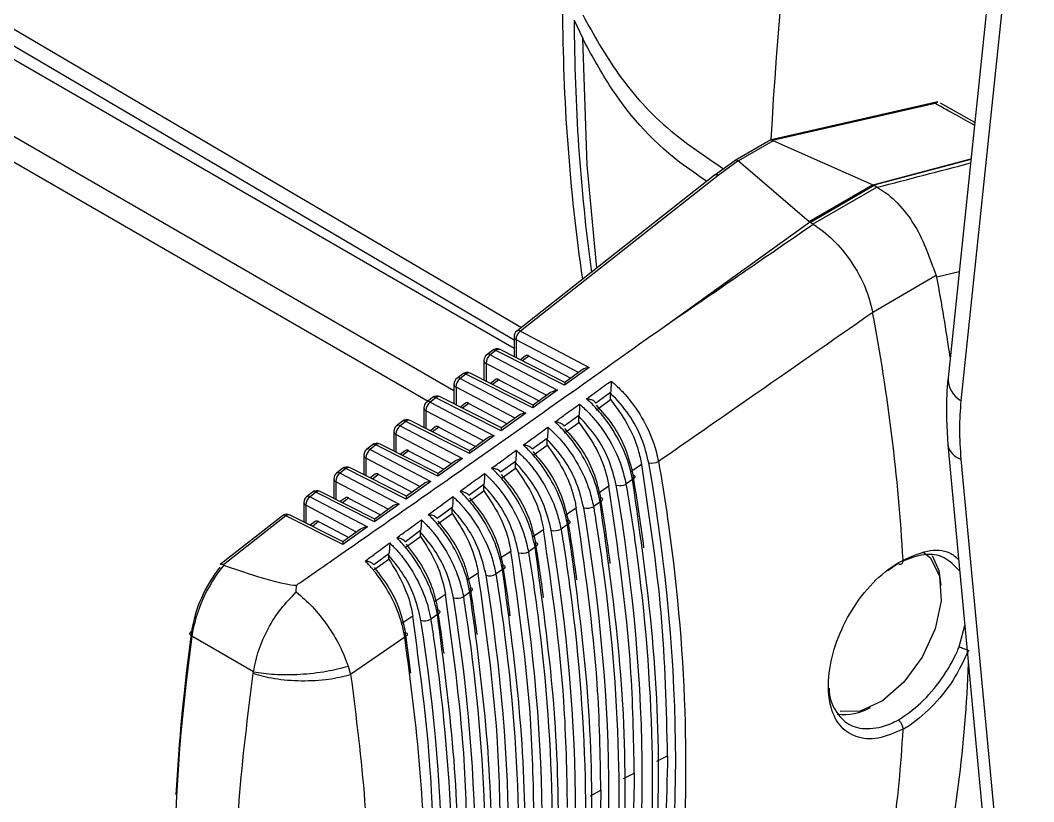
# Model space of a CAD drawing. Extents: x 8 to 113, y 1 to 87.
# Drawn here: x 74.485 to 75.887, y 6.959 to 8.04 of the extents above; entities that cross this region are included whole.
import ezdxf

# ---------------------------------------------------------------- set-up
doc = ezdxf.new("R2010")
doc.units = 0
doc.header["$MEASUREMENT"] = 0
doc.layers.add('OBJECT', color=7, linetype='CONTINUOUS')

msp = doc.modelspace()

# ---------------------------------------------------------------- linework, layer by layer
at = {"layer": 'OBJECT'}
for p, q in [((75.1677, 7.5863), (72.4676, 9.1451)), ((72.4746, 9.0347), (75.0846, 7.528)), ((72.4987, 8.9855), (75.0488, 7.5134)), ((75.8558, 8.3839), (75.7681, 7.5456)), ((75.8737, 8.3519), (75.786, 7.5136)), ((75.2509, 8.0403), (75.2627, 8.015)), ((75.7539, 7.9273), (75.5233, 7.8748)), ((75.7504, 7.9251), (75.5252, 7.8738)), ((75.805, 7.899), (75.7576, 7.9255)), ((75.5232, 7.8748), (75.4735, 7.8461)), ((75.526, 7.8733), (75.4782, 7.8456)), ((75.6638, 7.8127), (75.526, 7.8733)), ((75.4733, 7.846), (75.4453, 7.8259)), ((75.478, 7.8458), (75.4501, 7.8257)), ((75.4782, 7.8456), (75.5758, 7.7619)), ((75.6644, 7.8125), (75.7998, 7.8487)), ((75.7997, 7.8478), (75.6656, 7.8119)), ((75.4452, 7.8258), (75.1715, 7.6101)), ((75.4501, 7.8257), (75.1765, 7.6101)), ((75.5758, 7.7619), (75.6638, 7.8127)), ((75.6661, 7.8115), (75.5777, 7.7605)), ((75.6656, 7.8119), (75.6644, 7.8125)), ((75.6698, 7.8094), (75.6661, 7.8115)), ((75.5814, 7.7584), (75.6698, 7.8094)), ((75.3725, 7.6144), (75.5766, 7.7611)), ((75.5777, 7.7605), (75.5814, 7.7584)), ((75.7519, 7.6869), (75.6639, 7.6361)), ((75.7527, 7.6846), (75.7519, 7.6869)), ((75.7834, 7.692), (75.7527, 7.6846)), ((75.6639, 7.6361), (75.6639, 7.6359)), ((75.1677, 7.6023), (75.1677, 7.5748)), ((75.1765, 7.6101), (75.2717, 7.5598)), ((75.2568, 7.5527), (75.1705, 7.5982)), ((75.1705, 7.5982), (75.1705, 7.5734)), ((75.1377, 7.5835), (75.1299, 7.5774)), ((75.1427, 7.5835), (75.1349, 7.5773)), ((75.1349, 7.5773), (75.2279, 7.5283)), ((75.2377, 7.5354), (75.1427, 7.5835)), ((75.2381, 7.5392), (75.1484, 7.5846)), ((75.1832, 7.5757), (75.1765, 7.5704)), ((75.1881, 7.5756), (75.1795, 7.5688)), ((75.1881, 7.5756), (75.2461, 7.545)), ((75.1261, 7.5695), (75.1261, 7.5421)), ((75.213, 7.5212), (75.129, 7.5655)), ((75.129, 7.5655), (75.129, 7.5407)), ((75.2717, 7.5598), (75.2377, 7.5354)), ((75.0962, 7.5508), (75.0884, 7.5446)), ((75.1012, 7.5507), (75.0934, 7.5446)), ((75.0934, 7.5446), (75.184, 7.4968)), ((75.1939, 7.5039), (75.1012, 7.5507)), ((75.1942, 7.5077), (75.1069, 7.5519)), ((75.2622, 7.5566), (75.238, 7.5392)), ((75.0846, 7.5368), (75.0846, 7.5095)), ((75.1691, 7.4897), (75.0875, 7.5327)), ((75.0875, 7.5327), (75.0875, 7.508)), ((75.1416, 7.5429), (75.135, 7.5377)), ((75.1466, 7.5429), (75.138, 7.5361)), ((75.1466, 7.5429), (75.2023, 7.5135)), ((75.0547, 7.5181), (75.0469, 7.5119)), ((75.0597, 7.518), (75.0518, 7.5119)), ((75.1501, 7.4723), (75.0597, 7.518)), ((75.1504, 7.4762), (75.0654, 7.5192)), ((75.2279, 7.5283), (75.1939, 7.5039)), ((75.2183, 7.5251), (75.1942, 7.5077)), ((75.3014, 7.5254), (75.2808, 7.5105)), ((75.2813, 7.5009), (75.3013, 7.5153)), ((75.3013, 7.5243), (75.3014, 7.5254)), ((75.3013, 7.5153), (75.3013, 7.5243)), ((75.043, 7.504), (75.043, 7.4768)), ((75.0518, 7.5119), (75.1402, 7.4653)), ((75.1001, 7.5102), (75.0935, 7.505)), ((75.105, 7.5101), (75.0965, 7.5034)), ((75.105, 7.5101), (75.1584, 7.482)), ((75.1253, 7.4582), (75.0459, 7.5)), ((75.0459, 7.5), (75.0459, 7.4753)), ((75.184, 7.4968), (75.1501, 7.4723)), ((75.1745, 7.4935), (75.1503, 7.4762)), ((75.2575, 7.4936), (75.2369, 7.4786)), ((75.2575, 7.4923), (75.2575, 7.4936)), ((75.2575, 7.4837), (75.2575, 7.4923)), ((75.0132, 7.4854), (75.0053, 7.4792)), ((75.0182, 7.4853), (75.0103, 7.4791)), ((75.0103, 7.4791), (75.0964, 7.4337)), ((75.1062, 7.4408), (75.0182, 7.4853)), ((75.1065, 7.4447), (75.0239, 7.4865)), ((75.0585, 7.4775), (75.052, 7.4723)), ((75.0635, 7.4774), (75.055, 7.4707)), ((75.0635, 7.4774), (75.1146, 7.4505)), ((75.2375, 7.4694), (75.2575, 7.4837)), ((75.0015, 7.4713), (75.0015, 7.4441)), ((75.0814, 7.4266), (75.0044, 7.4673)), ((75.0044, 7.4673), (75.0044, 7.4426)), ((75.1402, 7.4653), (75.1062, 7.4408)), ((75.1306, 7.462), (75.1065, 7.4446)), ((75.2137, 7.4617), (75.193, 7.4467)), ((75.2136, 7.4603), (75.2137, 7.4617)), ((75.2136, 7.4522), (75.2136, 7.4603)), ((74.9717, 7.4527), (74.9638, 7.4464)), ((74.9767, 7.4526), (74.9687, 7.4464)), ((74.9687, 7.4464), (75.0525, 7.4022)), ((75.0624, 7.4093), (74.9767, 7.4526)), ((75.0627, 7.4131), (74.9824, 7.4537)), ((75.1936, 7.4378), (75.2136, 7.4522)), ((75.768, 7.4526), (75.8557, 6.5131)), ((74.96, 7.4386), (74.96, 7.4114)), ((75.0376, 7.3951), (74.9628, 7.4345)), ((74.9628, 7.4345), (74.9628, 7.4099)), ((75.017, 7.4447), (75.0104, 7.4396)), ((75.0219, 7.4447), (75.0135, 7.438)), ((75.0219, 7.4447), (75.0707, 7.4189)), ((75.0964, 7.4337), (75.0624, 7.4093)), ((75.786, 7.4329), (75.8737, 6.4934)), ((74.9302, 7.42), (74.9222, 7.4137)), ((74.9351, 7.4199), (74.9272, 7.4137)), ((75.0185, 7.3778), (74.9351, 7.4199)), ((75.0189, 7.3816), (74.9409, 7.421)), ((75.0868, 7.4305), (75.0627, 7.4131)), ((75.1699, 7.4299), (75.1492, 7.4148)), ((75.1498, 7.4063), (75.1698, 7.4207)), ((75.1698, 7.4283), (75.1699, 7.4299)), ((75.1698, 7.4207), (75.1698, 7.4283)), ((75.3442, 7.4255), (75.3292, 7.4154)), ((74.9184, 7.4058), (74.9184, 7.3787)), ((74.9272, 7.4137), (75.0087, 7.3707)), ((74.9755, 7.412), (74.9689, 7.4069)), ((74.9804, 7.4119), (74.972, 7.4053)), ((74.9804, 7.4119), (75.0269, 7.3874)), ((75.3317, 7.4048), (75.3226, 7.3985)), ((74.9938, 7.3636), (74.9213, 7.4018)), ((74.9213, 7.4018), (74.9213, 7.3773)), ((75.0525, 7.4022), (75.0185, 7.3778)), ((75.043, 7.399), (75.0188, 7.3816)), ((75.1261, 7.398), (75.1053, 7.3828)), ((75.106, 7.3748), (75.1259, 7.3892)), ((75.1259, 7.3962), (75.1261, 7.398)), ((75.1259, 7.3892), (75.1259, 7.3962)), ((75.299, 7.3954), (75.284, 7.3853)), ((74.8887, 7.3873), (74.8807, 7.381)), ((74.8936, 7.3872), (74.8856, 7.3809)), ((74.8856, 7.3809), (74.9648, 7.3392)), ((74.9747, 7.3462), (74.8936, 7.3872)), ((74.975, 7.3501), (74.8994, 7.3883)), ((74.9339, 7.3792), (74.9274, 7.3742)), ((74.9389, 7.3792), (74.9305, 7.3726)), ((74.9389, 7.3792), (74.9831, 7.3559)), ((74.8769, 7.3731), (74.8769, 7.346)), ((74.9499, 7.3321), (74.8797, 7.3691)), ((74.8797, 7.3691), (74.8797, 7.3446)), ((75.0087, 7.3707), (74.9747, 7.3462)), ((74.9991, 7.3674), (74.975, 7.3501)), ((75.0823, 7.366), (75.0614, 7.3508)), ((75.0821, 7.3641), (75.0823, 7.366)), ((75.0821, 7.3576), (75.0821, 7.3641)), ((75.2538, 7.3653), (75.2388, 7.3553)), ((75.2867, 7.3736), (75.2777, 7.3673)), ((74.8472, 7.3546), (74.7614, 7.287)), ((74.8521, 7.3545), (74.7659, 7.2866)), ((74.9308, 7.3147), (74.8521, 7.3545)), ((74.9312, 7.3186), (74.8579, 7.3556)), ((75.0621, 7.3433), (75.0821, 7.3576)), ((74.8924, 7.3465), (74.8859, 7.3414)), ((74.8973, 7.3465), (74.889, 7.3399)), ((74.8973, 7.3465), (74.9392, 7.3244)), ((74.9648, 7.3392), (74.9308, 7.3147)), ((74.9553, 7.3359), (74.9311, 7.3185)), ((75.0384, 7.3341), (75.0175, 7.3187)), ((75.0383, 7.332), (75.0384, 7.3341)), ((75.2086, 7.3353), (75.1935, 7.3253)), ((75.2418, 7.3424), (75.2327, 7.3361)), ((75.0183, 7.3117), (75.0383, 7.3261)), ((75.0383, 7.3261), (75.0383, 7.332)), ((75.1634, 7.3053), (75.1483, 7.2953)), ((75.1968, 7.3112), (75.1876, 7.3049)), ((74.9946, 7.3021), (74.9736, 7.2867)), ((74.9744, 7.2802), (74.9944, 7.2946)), ((74.9944, 7.2998), (74.9946, 7.3021)), ((74.9944, 7.2946), (74.9944, 7.2998)), ((75.706, 7.2932), (75.706, 7.2932)), ((74.7659, 7.2866), (74.7662, 7.2865)), ((75.1518, 7.2801), (75.1426, 7.2737)), ((75.6992, 7.2886), (75.6849, 7.2784)), ((75.1181, 7.2754), (75.103, 7.2654)), ((74.8665, 7.2492), (74.8666, 7.2585)), ((75.1067, 7.2489), (75.0976, 7.2426)), ((75.0729, 7.2455), (75.0577, 7.2356)), ((75.0276, 7.2158), (75.0123, 7.2056)), ((75.0617, 7.2178), (75.0525, 7.2114)), ((75.7835, 7.1733), (75.7913, 7.2029)), ((74.8073, 7.1388), (74.7221, 7.188)), ((75.0166, 7.1866), (74.9417, 7.1349)), ((74.807, 7.1366), (74.8073, 7.1388)), ((74.9384, 7.1465), (74.9417, 7.1349)), ((75.706, 7.0591), (75.706, 7.0591)), ((75.3651, 7.0148), (75.3802, 7.0226)), ((75.3192, 6.9909), (75.334, 6.9986)), ((75.2733, 6.9671), (75.2879, 6.9747))]:
    msp.add_line(p, q, dxfattribs=at)
at = {"layer": 'OBJECT', "flags": 128}
for points in [[(71.9246, 9.5293), (72.1017, 9.425), (72.8105, 9.008), (75.1779, 7.6152)], [(71.9479, 9.4913), (72.5884, 9.1147), (75.1677, 7.5983)], [(75.2823, 7.6974), (75.2689, 7.8402), (75.2627, 8.015)], [(75.3323, 7.4113), (75.3335, 7.4107), (75.3344, 7.41), (75.3349, 7.4092), (75.335, 7.4084), (75.3348, 7.4074), (75.3341, 7.4065), (75.3331, 7.4056), (75.3317, 7.4048)], [(75.2873, 7.3801), (75.2886, 7.3796), (75.2895, 7.3789), (75.29, 7.3781), (75.2901, 7.3772), (75.2898, 7.3762), (75.2891, 7.3753), (75.2881, 7.3744), (75.2867, 7.3736)], [(75.2424, 7.3489), (75.2436, 7.3484), (75.2445, 7.3477), (75.245, 7.3469), (75.2451, 7.346), (75.2448, 7.3451), (75.2442, 7.3441), (75.2431, 7.3432), (75.2418, 7.3424)], [(75.1974, 7.3178), (75.1986, 7.3172), (75.1995, 7.3166), (75.2, 7.3157), (75.2001, 7.3148), (75.1998, 7.3139), (75.1992, 7.313), (75.1981, 7.3121), (75.1968, 7.3112)], [(75.7332, 7.3048), (75.7438, 7.2962), (75.7564, 7.2711), (75.7587, 7.2371), (75.7503, 7.1982), (75.7324, 7.159), (75.707, 7.1244), (75.6773, 7.0985), (75.6467, 7.0844), (75.6191, 7.0839)], [(75.7585, 7.2586), (75.7558, 7.2782), (75.7467, 7.2992)], [(75.1523, 7.2867), (75.1536, 7.2861), (75.1545, 7.2854), (75.155, 7.2846), (75.1551, 7.2837), (75.1548, 7.2828), (75.1542, 7.2818), (75.1531, 7.2809), (75.1518, 7.2801)], [(75.1073, 7.2556), (75.1085, 7.255), (75.1094, 7.2543), (75.11, 7.2535), (75.1101, 7.2525), (75.1098, 7.2516), (75.1091, 7.2507), (75.1081, 7.2497), (75.1067, 7.2489)], [(75.0623, 7.2244), (75.0635, 7.2239), (75.0644, 7.2232), (75.0649, 7.2223), (75.065, 7.2214), (75.0647, 7.2205), (75.0641, 7.2195), (75.063, 7.2186), (75.0617, 7.2178)], [(74.7221, 7.188), (74.7209, 7.1888), (74.72, 7.1897), (74.7194, 7.1906), (74.7191, 7.1915), (74.7192, 7.1923), (74.7197, 7.1931), (74.7205, 7.1938), (74.7216, 7.1944)], [(75.0172, 7.1933), (75.0184, 7.1928), (75.0193, 7.192), (75.0198, 7.1912), (75.02, 7.1903), (75.0197, 7.1893), (75.019, 7.1884), (75.018, 7.1875), (75.0166, 7.1866)]]:
    msp.add_lwpolyline(points, dxfattribs=at)
at = {"layer": 'OBJECT'}
for centre, radius, start, end in [((80.1653, 7.6336), 4.6485, 154.5679, 177.026), ((77.8843, 8.0633), 2.6495, 180.1489, 188.2777), ((77.9235, 8.0478), 2.6726, 180.1609, 187.662), ((73.0091, 7.1695), 2.7915, 8.3438, 10.6333), ((73.0997, 7.147), 2.6103, 3.2124, 10.7957), ((75.1777, 7.6023), 0.01, 128.2361, 180), ((75.1725, 7.6026), 0.00479, 184.1315, 246.5158), ((75.1854, 7.5982), 0.0149, 127.0577, 180.0154), ((75.1739, 7.6061), 0.00473, 57.9081, 121.0621), ((75.1439, 7.5756), 0.01, 63.1776, 128.2361), ((75.1361, 7.5695), 0.01, 128.2361, 180), ((75.1439, 7.5655), 0.0149, 127.0592, 180.0148), ((75.1324, 7.5735), 0.00458, 56.7364, 122.2366), ((75.1402, 7.5796), 0.00458, 56.7315, 122.2415), ((75.1464, 7.5794), 0.00551, 68.9319, 133.0209), ((75.1309, 7.5699), 0.00479, 184.1315, 246.5158), ((75.0946, 7.5368), 0.01, 128.2361, 180), ((75.1023, 7.5327), 0.0149, 127.0585, 180.0165), ((75.0908, 7.5408), 0.00458, 56.7373, 122.2385), ((75.1024, 7.5429), 0.01, 63.1776, 128.2361), ((75.0987, 7.5469), 0.00458, 56.7265, 122.2493), ((75.1049, 7.5467), 0.00551, 68.9102, 133.0411), ((75.8044, 7.5449), 0.0363, 178.9149, 239.6841), ((75.0894, 7.5371), 0.00479, 184.133, 246.5154), ((75.0609, 7.5102), 0.01, 63.1776, 128.2361), ((75.0572, 7.5142), 0.00458, 56.7373, 122.2385), ((75.0634, 7.514), 0.00551, 68.9143, 133.037), ((75.053, 7.504), 0.01, 128.2361, 180), ((75.0478, 7.5044), 0.00479, 184.1315, 246.5158), ((75.0608, 7.5), 0.0149, 127.0574, 180.0166), ((75.0493, 7.508), 0.00458, 56.7324, 122.2406), ((75.0194, 7.4775), 0.01, 63.1776, 128.2361), ((75.0115, 7.4713), 0.01, 128.2361, 180), ((75.0192, 7.4673), 0.0149, 127.0585, 180.0165), ((75.0078, 7.4753), 0.00458, 56.7306, 122.2466), ((75.0156, 7.4815), 0.00458, 56.7216, 122.2514), ((75.0219, 7.4813), 0.00551, 68.9283, 133.0245), ((75.0063, 7.4717), 0.00479, 184.1287, 246.5197), ((74.97, 7.4386), 0.01, 128.2361, 180), ((74.9777, 7.4345), 0.0149, 127.0583, 180.0157), ((74.9662, 7.4426), 0.00458, 56.7324, 122.2406), ((74.9779, 7.4448), 0.01, 63.1776, 128.2361), ((74.9741, 7.4488), 0.00458, 56.7373, 122.2385), ((74.9804, 7.4486), 0.00551, 68.9314, 133.0199), ((75.7939, 7.4582), 0.0265, 192.2412, 252.6954), ((74.9647, 7.4389), 0.00479, 184.1315, 246.5158), ((74.9364, 7.4121), 0.01, 63.1776, 128.2361), ((74.9326, 7.4161), 0.00458, 56.7265, 122.2493), ((74.9389, 7.4159), 0.00551, 68.9102, 133.0411), ((75.3586, 7.447), 0.0195, 256.6442, 297.5168), ((74.9284, 7.4058), 0.01, 128.2361, 180), ((74.9232, 7.4062), 0.00478, 184.1091, 246.5381), ((74.9361, 7.4018), 0.0149, 127.0568, 180.0172), ((74.9247, 7.4098), 0.00458, 56.7373, 122.2385), ((74.8949, 7.3794), 0.01, 63.1776, 128.2361), ((75.3137, 7.4157), 0.0194, 256.4172, 297.4923), ((74.8869, 7.3731), 0.01, 128.2361, 180), ((74.8946, 7.3691), 0.0149, 127.0585, 180.0165), ((74.8831, 7.3771), 0.00458, 56.7216, 122.2514), ((74.8911, 7.3834), 0.00458, 56.7373, 122.2385), ((74.8974, 7.3832), 0.00551, 68.9143, 133.037), ((74.8816, 7.3735), 0.00479, 184.1315, 246.5168), ((75.2687, 7.3844), 0.0194, 256.1931, 297.4638), ((74.8534, 7.3467), 0.01, 63.1776, 128.2361), ((74.8496, 7.3507), 0.00458, 56.7324, 122.2406), ((74.8559, 7.3507), 0.00536, 67.9, 134.0528), ((75.2238, 7.3532), 0.0193, 255.9721, 297.4301), ((75.1788, 7.3219), 0.0192, 255.7463, 297.4039), ((75.1338, 7.2907), 0.0191, 255.5182, 297.376), ((75.0888, 7.2594), 0.019, 255.2957, 297.3459), ((75.0438, 7.2282), 0.0189, 255.0729, 297.314), ((74.0952, 7.204), 1.7019, 346.8862, 358.1843), ((75.6237, 7.1533), 0.0739, 262.918, 300.1989), ((74.0441, 7.1469), 1.6642, 346.7325, 356.973)]:
    msp.add_arc(centre, radius, start, end, dxfattribs=at)
for centre, major_axis, ratio, start_param, end_param in [((75.444, 8.0684), (0.4087, -0.2053), 0.030857, 0.505619, 0.738677), ((75.5526, 7.8802), (0.0277, 0.0059), 0.181801, 3.247873, 3.388474), ((75.4788, 7.8376), (-0.00543, 0.00841), 0.541118, 5.523194, 6.31022), ((75.4207, 7.8041), (0.0576, 0.0414), 0.099986, 0.024246, 0.050426), ((74.4596, 8.7219), (5.759, 1.2811), 0.198331, 4.879873, 4.902819), ((75.4513, 7.8179), (-0.00602, 0.00799), 0.518549, 5.484768, 6.294577), ((75.983, 7.8965), (0.3325, 0.0712), 0.181801, 3.388474, 3.394992), ((75.9828, 7.8964), (0.3275, 0.0723), 0.201878, 3.352363, 3.358873), ((75.9865, 7.8942), (0.3275, 0.0723), 0.201878, 3.358873, 3.363078), ((76.9596, 10.6463), (13.5348, 9.6488), 0.094709, 4.527712, 4.543224), ((74.8862, 7.2633), (0.691, 0.4971), 0.099986, 0.011157, 0.024246), ((74.8867, 7.2636), (0.6943, 0.494), 0.104684, 0.047827, 0.060918), ((74.8903, 7.2615), (0.6943, 0.494), 0.104684, 0.044487, 0.047827), ((75.1885, 7.5672), (-0.00494, 0.00879), 0.568104, 5.562304, 6.372114), ((75.273, 7.552), (0.0141, 0.001), 0.559485, 1.619644, 2.406669), ((75.147, 7.5344), (-0.00494, 0.00879), 0.568104, 5.562304, 6.372114), ((75.239, 7.5276), (-0.0009, 0.0117), 0.071971, 0.043681, 0.830706), ((75.2291, 7.5205), (0.0141, 0.001), 0.559485, 1.619644, 2.406669), ((75.1054, 7.5017), (-0.00494, 0.00879), 0.568104, 5.562304, 6.372114), ((75.1951, 7.4961), (-0.0009, 0.0117), 0.071971, 0.043681, 0.830706), ((76.0942, 7.2954), (-0.2198, 0.3789), 0.577378, 0.66984, 0.896178), ((75.1853, 7.489), (0.0141, 0.001), 0.559485, 1.619644, 2.406669), ((75.0639, 7.4689), (-0.00494, 0.00879), 0.568104, 5.562304, 6.372114), ((75.1513, 7.4645), (-0.0009, 0.0117), 0.071971, 0.043681, 0.830706), ((75.1414, 7.4574), (0.0141, 0.001), 0.559485, 1.619644, 2.406669), ((75.0224, 7.4362), (-0.00494, 0.00879), 0.568104, 5.562304, 6.372114), ((75.0976, 7.4259), (0.0141, 0.001), 0.559485, 1.619644, 2.406669), ((75.1074, 7.433), (-0.0009, 0.0117), 0.071971, 0.043681, 0.830706), ((73.8096, 7.9136), (-1.1233, 1.9121), 0.582398, 3.705236, 4.140027), ((74.9808, 7.4035), (-0.00494, 0.00879), 0.568104, 5.562304, 6.372114), ((75.0636, 7.4015), (-0.0009, 0.0117), 0.071971, 0.043681, 0.830706), ((73.814, 7.9179), (-1.094, 1.9283), 0.572321, 4.094067, 4.145875), ((75.0538, 7.3944), (0.0141, 0.001), 0.559485, 1.619644, 2.406669), ((73.7657, 7.8883), (-1.1217, 1.9093), 0.582398, 3.708599, 4.136664), ((74.9393, 7.3707), (-0.00494, 0.00879), 0.568104, 5.562304, 6.372114), ((75.0198, 7.37), (-0.0009, 0.0117), 0.071971, 0.043681, 0.830706), ((73.7701, 7.8925), (-1.0924, 1.9255), 0.572321, 4.095586, 4.14251), ((75.0099, 7.3629), (0.0141, 0.001), 0.559485, 1.619644, 2.406669), ((73.7219, 7.863), (-1.12, 1.9065), 0.582398, 3.71197, 4.133293), ((74.8977, 7.338), (-0.00494, 0.00879), 0.568104, 5.562304, 6.372114), ((74.9759, 7.3384), (-0.0009, 0.0117), 0.071971, 0.043681, 0.830706), ((73.7263, 7.8672), (-1.0908, 1.9226), 0.572321, 4.096306, 4.139138), ((74.9661, 7.3314), (0.0141, 0.001), 0.559485, 1.619644, 2.406669), ((73.678, 7.8377), (-1.1184, 1.9037), 0.582398, 3.715349, 4.129914), ((74.9321, 7.3069), (-0.0009, 0.0117), 0.071971, 0.043681, 0.830706), ((73.6825, 7.8419), (-1.0892, 1.9198), 0.572321, 4.096404, 4.135757), ((73.6342, 7.8124), (-1.1167, 1.9009), 0.582398, 3.718736, 4.126527), ((74.7941, 7.2247), (0.0508, 0.0976), 0.546171, 1.229091, 2.150624), ((74.8015, 7.2208), (0.0558, 0.1063), 0.548821, 1.215786, 2.152407), ((73.2717, 8.1039), (1.6104, -0.8416), 0.051024, 5.927291, 6.168405), ((73.6386, 7.8166), (-1.0876, 1.917), 0.572321, 4.096009, 4.132368), ((73.5903, 7.7871), (-1.1151, 1.898), 0.582398, 3.722132, 4.123132), ((73.5948, 7.7913), (-1.086, 1.9142), 0.572321, 4.095216, 4.128971), ((73.5465, 7.7618), (-1.1135, 1.8952), 0.582398, 3.725535, 4.119729), ((73.5509, 7.766), (-1.0844, 1.9113), 0.572321, 4.094096, 4.125565), ((73.5027, 7.7365), (-1.1118, 1.8924), 0.582398, 3.728947, 4.116317), ((76.1972, 7.8106), (1.0353, 1.9881), 0.546171, 2.150624, 2.267536), ((73.5071, 7.7407), (-1.0828, 1.9085), 0.572321, 4.092705, 4.122152), ((76.2046, 7.8067), (1.0403, 1.9967), 0.546312, 2.150718, 2.514227)]:
    msp.add_ellipse(centre, major_axis=major_axis, ratio=ratio, start_param=start_param, end_param=end_param, dxfattribs=at)
for points, knots in [([(75.2627, 8.0477), (75.278, 8.0201), (75.309, 7.9644), (75.3734, 7.8914), (75.4323, 7.8519), (75.4577, 7.8348)], [0, 0, 0, 0, 0.357177, 0.722761, 1, 1, 1, 1]), ([(75.4345, 7.8174), (75.4218, 7.826), (75.3635, 7.8655), (75.3067, 7.9337), (75.2743, 7.9936), (75.2627, 8.015)], [0, 0, 0, 0, 0.152917, 0.697715, 1, 1, 1, 1]), ([(75.7504, 7.9251), (75.7505, 7.9251), (75.7515, 7.9263), (75.7524, 7.9267), (75.7534, 7.9272)], [0, 0, 0, 0, 0.019978, 1, 1, 1, 1]), ([(75.5232, 7.8747), (75.5232, 7.8748), (75.5233, 7.875), (75.5242, 7.8747), (75.5249, 7.8741), (75.5252, 7.8738)], [0, 0, 0, 0, 0.116856, 0.672284, 1, 1, 1, 1]), ([(75.6702, 7.8092), (75.6739, 7.8069), (75.6872, 7.7988), (75.7085, 7.7776), (75.7301, 7.7445), (75.7424, 7.7114), (75.7492, 7.6938), (75.7519, 7.6869)], [0, 0, 0, 0, 0.097508, 0.351331, 0.599305, 0.843154, 1, 1, 1, 1]), ([(75.5817, 7.7582), (75.591, 7.7515), (75.6097, 7.738), (75.635, 7.7066), (75.655, 7.6715), (75.6609, 7.6476), (75.6639, 7.6361)], [0, 0, 0, 0, 0.253584, 0.507164, 0.760847, 1, 1, 1, 1]), ([(75.6639, 7.6359), (75.6065, 7.5959), (75.5078, 7.5271), (75.409, 7.4584), (75.3676, 7.4297)], [0, 0, 0, 0, 0.58145, 1, 1, 1, 1]), ([(74.8666, 7.2585), (74.8707, 7.2614), (74.8912, 7.2756), (74.9771, 7.3355), (75.1424, 7.4509), (75.2899, 7.5557), (75.3725, 7.6144)], [0, 0, 0, 0, 0.024148, 0.120739, 0.507103, 1, 1, 1, 1]), ([(75.7681, 7.5456), (75.7674, 7.5381), (75.7647, 7.5083), (75.7666, 7.4764), (75.768, 7.4526)], [0, 0, 0, 0, 0.251372, 1, 1, 1, 1]), ([(75.2679, 7.5163), (75.2726, 7.5197), (75.2839, 7.528), (75.2952, 7.5362), (75.3019, 7.5411)], [0, 0, 0, 0, 0.412559, 1, 1, 1, 1]), ([(75.3019, 7.5411), (75.3019, 7.5411), (75.3019, 7.54), (75.3019, 7.5373), (75.3019, 7.533), (75.3017, 7.5287), (75.3015, 7.5264), (75.3014, 7.5254)], [0, 0, 0, 0, 0.007749, 0.250693, 0.570356, 0.807216, 1, 1, 1, 1]), ([(75.3019, 7.5411), (75.3037, 7.5395), (75.3103, 7.534), (75.3255, 7.5186), (75.3453, 7.4914), (75.361, 7.4583), (75.3657, 7.438), (75.3676, 7.4297)], [0, 0, 0, 0, 0.0597752, 0.2071601, 0.5014107, 0.7959341, 1, 1, 1, 1]), ([(75.3317, 7.4048), (75.3304, 7.4107), (75.3266, 7.4288), (75.3135, 7.4601), (75.2937, 7.4903), (75.2775, 7.5079), (75.2698, 7.5147), (75.2679, 7.5163)], [0, 0, 0, 0, 0.148505, 0.448597, 0.748256, 0.940445, 1, 1, 1, 1]), ([(75.2808, 7.5105), (75.2804, 7.5111), (75.2796, 7.5124), (75.2768, 7.5143), (75.2729, 7.5157), (75.2696, 7.5162), (75.268, 7.5163), (75.2679, 7.5163)], [0, 0, 0, 0, 0.199293, 0.397083, 0.700898, 0.992019, 1, 1, 1, 1]), ([(75.3541, 7.428), (75.3513, 7.4392), (75.3458, 7.4617), (75.3271, 7.4966), (75.3101, 7.5148), (75.3013, 7.5243)], [0, 0, 0, 0, 0.324207, 0.64849, 1, 1, 1, 1]), ([(75.3013, 7.5153), (75.3093, 7.5046), (75.3252, 7.4832), (75.3388, 7.451), (75.3428, 7.4322), (75.3442, 7.4255)], [0, 0, 0, 0, 0.390005, 0.779955, 1, 1, 1, 1]), ([(75.2242, 7.4844), (75.2289, 7.4878), (75.2402, 7.4961), (75.2515, 7.5043), (75.2581, 7.5092)], [0, 0, 0, 0, 0.412531, 1, 1, 1, 1]), ([(75.2581, 7.5092), (75.2581, 7.5091), (75.2581, 7.5081), (75.2582, 7.5055), (75.2581, 7.5013), (75.2579, 7.4969), (75.2576, 7.4946), (75.2575, 7.4936)], [0, 0, 0, 0, 0.007814, 0.231079, 0.559206, 0.802814, 1, 1, 1, 1]), ([(75.2581, 7.5092), (75.26, 7.5076), (75.2664, 7.502), (75.2816, 7.4865), (75.3012, 7.459), (75.3163, 7.4263), (75.3208, 7.4064), (75.3226, 7.3985)], [0, 0, 0, 0, 0.059496, 0.20846, 0.505894, 0.803609, 1, 1, 1, 1]), ([(75.2813, 7.5075), (75.2892, 7.4988), (75.305, 7.4812), (75.3236, 7.4467), (75.3293, 7.4234), (75.3323, 7.4113)], [0, 0, 0, 0, 0.324373, 0.648691, 1, 1, 1, 1]), ([(75.3091, 7.3968), (75.3064, 7.408), (75.3009, 7.4305), (75.2825, 7.465), (75.2659, 7.483), (75.2575, 7.4923)], [0, 0, 0, 0, 0.328087, 0.656252, 1, 1, 1, 1]), ([(75.1805, 7.4524), (75.1851, 7.4558), (75.1964, 7.4641), (75.2077, 7.4724), (75.2144, 7.4772)], [0, 0, 0, 0, 0.412496, 1, 1, 1, 1]), ([(75.2144, 7.4772), (75.2144, 7.4772), (75.2144, 7.4763), (75.2144, 7.4738), (75.2143, 7.4696), (75.2141, 7.4651), (75.2138, 7.4628), (75.2137, 7.4617)], [0, 0, 0, 0, 0.0078825, 0.2106168, 0.547452, 0.7981673, 1, 1, 1, 1]), ([(75.2144, 7.4772), (75.2162, 7.4756), (75.2226, 7.47), (75.2376, 7.4543), (75.257, 7.4266), (75.2717, 7.3942), (75.276, 7.3748), (75.2777, 7.3673)], [0, 0, 0, 0, 0.0592181, 0.2098317, 0.5105953, 0.8116536, 1, 1, 1, 1]), ([(75.2867, 7.3736), (75.2855, 7.3795), (75.2817, 7.3976), (75.2687, 7.4289), (75.2491, 7.4588), (75.2333, 7.4762), (75.226, 7.4828), (75.2242, 7.4844)], [0, 0, 0, 0, 0.150135, 0.453531, 0.756488, 0.940721, 1, 1, 1, 1]), ([(75.2369, 7.4786), (75.2365, 7.4793), (75.2356, 7.4807), (75.2323, 7.4826), (75.2284, 7.4839), (75.2255, 7.4843), (75.2242, 7.4844), (75.2242, 7.4844)], [0, 0, 0, 0, 0.203485, 0.450054, 0.7731, 0.99194, 1, 1, 1, 1]), ([(75.2375, 7.4756), (75.2453, 7.4667), (75.261, 7.4489), (75.2791, 7.4146), (75.2845, 7.3918), (75.2873, 7.3801)], [0, 0, 0, 0, 0.328437, 0.656814, 1, 1, 1, 1]), ([(75.2575, 7.4837), (75.2653, 7.4729), (75.2811, 7.4513), (75.294, 7.4197), (75.2977, 7.4015), (75.299, 7.3954)], [0, 0, 0, 0, 0.397555, 0.795054, 1, 1, 1, 1]), ([(75.2641, 7.3656), (75.2614, 7.3769), (75.256, 7.3993), (75.2379, 7.4334), (75.2217, 7.4513), (75.2136, 7.4603)], [0, 0, 0, 0, 0.332168, 0.664412, 1, 1, 1, 1]), ([(75.1367, 7.4204), (75.1414, 7.4238), (75.1527, 7.4321), (75.164, 7.4404), (75.1707, 7.4452)], [0, 0, 0, 0, 0.412465, 1, 1, 1, 1]), ([(75.1707, 7.4452), (75.1707, 7.4452), (75.1707, 7.4444), (75.1707, 7.4419), (75.1706, 7.4379), (75.1703, 7.4333), (75.17, 7.4309), (75.1699, 7.4299)], [0, 0, 0, 0, 0.0079497, 0.1892667, 0.5350694, 0.7932451, 1, 1, 1, 1]), ([(75.1707, 7.4452), (75.1724, 7.4436), (75.1788, 7.4379), (75.1937, 7.422), (75.2129, 7.3942), (75.227, 7.3621), (75.2311, 7.3431), (75.2327, 7.3361)], [0, 0, 0, 0, 0.058943, 0.211284, 0.515533, 0.820091, 1, 1, 1, 1]), ([(75.2418, 7.3424), (75.2405, 7.3484), (75.2368, 7.3664), (75.2238, 7.3978), (75.2046, 7.4273), (75.1892, 7.4444), (75.1822, 7.4508), (75.1805, 7.4524)], [0, 0, 0, 0, 0.1518447, 0.4586954, 0.7651034, 0.9409947, 1, 1, 1, 1]), ([(75.193, 7.4467), (75.1926, 7.4473), (75.1916, 7.4488), (75.1884, 7.4507), (75.1845, 7.4519), (75.1816, 7.4523), (75.1805, 7.4524), (75.1805, 7.4524)], [0, 0, 0, 0, 0.20748, 0.460446, 0.790808, 0.991849, 1, 1, 1, 1]), ([(75.2136, 7.4522), (75.2214, 7.4413), (75.2369, 7.4195), (75.2491, 7.3884), (75.2527, 7.3709), (75.2538, 7.3653)], [0, 0, 0, 0, 0.405542, 0.811028, 1, 1, 1, 1]), ([(75.1936, 7.4435), (75.2014, 7.4345), (75.217, 7.4165), (75.2345, 7.3825), (75.2397, 7.3602), (75.2424, 7.3489)], [0, 0, 0, 0, 0.332714, 0.665367, 1, 1, 1, 1]), ([(75.1968, 7.3112), (75.1955, 7.3172), (75.1918, 7.3352), (75.179, 7.3666), (75.16, 7.3958), (75.1451, 7.4126), (75.1385, 7.4188), (75.1367, 7.4204)], [0, 0, 0, 0, 0.1536344, 0.4641048, 0.7741282, 0.941266, 1, 1, 1, 1]), ([(75.1492, 7.4148), (75.1487, 7.4154), (75.1477, 7.4168), (75.1444, 7.4187), (75.1406, 7.4199), (75.1378, 7.4203), (75.1368, 7.4204), (75.1367, 7.4204)], [0, 0, 0, 0, 0.211696, 0.471314, 0.809145, 0.991767, 1, 1, 1, 1]), ([(75.2191, 7.3345), (75.2164, 7.3457), (75.2111, 7.3681), (75.1933, 7.4018), (75.1775, 7.4195), (75.1698, 7.4283)], [0, 0, 0, 0, 0.336461, 0.673002, 1, 1, 1, 1]), ([(75.1698, 7.4207), (75.1774, 7.4097), (75.1928, 7.3876), (75.2043, 7.3571), (75.2076, 7.3402), (75.2086, 7.3353)], [0, 0, 0, 0, 0.414011, 0.827965, 1, 1, 1, 1]), ([(75.3802, 7.0226), (75.3787, 7.0878), (75.3757, 7.2181), (75.3547, 7.3564), (75.3443, 7.4255)], [0, 0, 0, 0, 0.500491, 1, 1, 1, 1]), ([(75.3676, 7.4297), (75.3686, 7.4238), (75.3737, 7.3943), (75.3926, 7.2711), (75.4084, 7.0788), (75.4029, 6.845), (75.3794, 6.7117), (75.3676, 6.6451)], [0, 0, 0, 0, 0.0206636, 0.1033312, 0.4348087, 0.7174044, 1, 1, 1, 1]), ([(75.093, 7.3884), (75.0977, 7.3918), (75.109, 7.4001), (75.1203, 7.4084), (75.1269, 7.4132)], [0, 0, 0, 0, 0.412428, 1, 1, 1, 1]), ([(75.1269, 7.4132), (75.1269, 7.4132), (75.1269, 7.4125), (75.1269, 7.4101), (75.1268, 7.4061), (75.1265, 7.4015), (75.1262, 7.399), (75.1261, 7.398)], [0, 0, 0, 0, 0.008027, 0.167041, 0.522006, 0.788055, 1, 1, 1, 1]), ([(75.1269, 7.4132), (75.1287, 7.4116), (75.135, 7.4058), (75.1497, 7.3898), (75.1687, 7.3617), (75.1823, 7.3301), (75.1862, 7.3115), (75.1876, 7.3049)], [0, 0, 0, 0, 0.0586706, 0.212823, 0.5207278, 0.8289547, 1, 1, 1, 1]), ([(75.1498, 7.4115), (75.1575, 7.4023), (75.173, 7.3841), (75.1899, 7.3504), (75.1949, 7.3286), (75.1974, 7.3178)], [0, 0, 0, 0, 0.337222, 0.674381, 1, 1, 1, 1]), ([(75.3317, 6.6306), (75.3327, 6.6353), (75.3376, 6.659), (75.3559, 6.7609), (75.3709, 6.9336), (75.3651, 7.1703), (75.3428, 7.3266), (75.3317, 7.4048)], [0, 0, 0, 0, 0.0209466, 0.1047452, 0.4407597, 0.7203798, 1, 1, 1, 1]), ([(75.1741, 7.3033), (75.1714, 7.3145), (75.1661, 7.337), (75.1486, 7.3702), (75.1333, 7.3877), (75.1259, 7.3962)], [0, 0, 0, 0, 0.3409859, 0.6820537, 1, 1, 1, 1]), ([(75.1259, 7.3892), (75.1335, 7.378), (75.1486, 7.3558), (75.1594, 7.3259), (75.1626, 7.3097), (75.1634, 7.3053)], [0, 0, 0, 0, 0.423013, 0.845962, 1, 1, 1, 1]), ([(75.334, 6.9986), (75.3332, 7.0475), (75.3309, 7.1754), (75.3112, 7.3113), (75.299, 7.3954)], [0, 0, 0, 0, 0.38188, 1, 1, 1, 1]), ([(75.3226, 7.3985), (75.3236, 7.3926), (75.3286, 7.3631), (75.3472, 7.24), (75.3623, 7.0503), (75.3564, 6.8212), (75.3339, 6.6917), (75.3226, 6.6269)], [0, 0, 0, 0, 0.021019, 0.105106, 0.44228, 0.72114, 1, 1, 1, 1]), ([(75.0493, 7.3563), (75.0539, 7.3597), (75.0653, 7.368), (75.0766, 7.3763), (75.0832, 7.3812)], [0, 0, 0, 0, 0.412395, 1, 1, 1, 1]), ([(75.0832, 7.3812), (75.0832, 7.3811), (75.0832, 7.3805), (75.0832, 7.3782), (75.0831, 7.3743), (75.0827, 7.3696), (75.0824, 7.3671), (75.0823, 7.366)], [0, 0, 0, 0, 0.008103, 0.143838, 0.508237, 0.782538, 1, 1, 1, 1]), ([(75.0832, 7.3812), (75.0849, 7.3796), (75.0911, 7.3737), (75.1058, 7.3575), (75.1245, 7.3292), (75.1376, 7.298), (75.1413, 7.2799), (75.1426, 7.2737)], [0, 0, 0, 0, 0.058402, 0.214452, 0.526192, 0.838269, 1, 1, 1, 1]), ([(75.1518, 7.2801), (75.1505, 7.286), (75.1469, 7.304), (75.1341, 7.3354), (75.1155, 7.3642), (75.1009, 7.3808), (75.0947, 7.3868), (75.093, 7.3884)], [0, 0, 0, 0, 0.1555102, 0.469778, 0.7835905, 0.9415333, 1, 1, 1, 1]), ([(75.1053, 7.3828), (75.1048, 7.3834), (75.1038, 7.3849), (75.1004, 7.3867), (75.0966, 7.3879), (75.094, 7.3883), (75.0931, 7.3884), (75.093, 7.3884)], [0, 0, 0, 0, 0.216118, 0.482656, 0.828148, 0.991661, 1, 1, 1, 1]), ([(75.106, 7.3794), (75.1136, 7.3701), (75.1289, 7.3517), (75.1452, 7.3183), (75.15, 7.297), (75.1523, 7.2867)], [0, 0, 0, 0, 0.341979, 0.68389, 1, 1, 1, 1]), ([(75.1291, 7.2722), (75.1264, 7.2834), (75.1212, 7.3058), (75.104, 7.3386), (75.0891, 7.3559), (75.0821, 7.3641)], [0, 0, 0, 0, 0.345759, 0.691604, 1, 1, 1, 1]), ([(75.2879, 6.9747), (75.287, 7.0235), (75.2848, 7.1495), (75.2656, 7.2833), (75.2538, 7.3653)], [0, 0, 0, 0, 0.387367, 1, 1, 1, 1]), ([(75.2777, 7.3673), (75.2786, 7.3614), (75.2836, 7.332), (75.3018, 7.209), (75.3162, 7.0219), (75.31, 6.7974), (75.2884, 6.6717), (75.2777, 6.6088)], [0, 0, 0, 0, 0.021386, 0.106942, 0.450009, 0.725004, 1, 1, 1, 1]), ([(75.2867, 6.6125), (75.2877, 6.6172), (75.2925, 6.641), (75.3105, 6.7431), (75.3248, 6.9141), (75.3187, 7.1465), (75.2974, 7.2979), (75.2867, 7.3736)], [0, 0, 0, 0, 0.021311, 0.106568, 0.448432, 0.724216, 1, 1, 1, 1]), ([(75.0056, 7.3242), (75.0102, 7.3276), (75.0215, 7.3359), (75.0328, 7.3442), (75.0395, 7.3491)], [0, 0, 0, 0, 0.412352, 1, 1, 1, 1]), ([(75.0395, 7.3491), (75.0395, 7.349), (75.0395, 7.3485), (75.0395, 7.3463), (75.0394, 7.3425), (75.039, 7.3377), (75.0386, 7.3352), (75.0384, 7.3341)], [0, 0, 0, 0, 0.008214, 0.11971, 0.493733, 0.77673, 1, 1, 1, 1]), ([(75.0395, 7.3491), (75.0411, 7.3475), (75.0473, 7.3416), (75.0618, 7.3252), (75.0803, 7.2967), (75.0928, 7.2659), (75.0964, 7.2483), (75.0976, 7.2426)], [0, 0, 0, 0, 0.058136, 0.216179, 0.531949, 0.848067, 1, 1, 1, 1]), ([(75.1067, 7.2489), (75.1055, 7.2549), (75.1019, 7.2729), (75.0892, 7.3042), (75.0709, 7.3327), (75.0568, 7.349), (75.0509, 7.3547), (75.0493, 7.3563)], [0, 0, 0, 0, 0.157483, 0.475733, 0.793525, 0.941799, 1, 1, 1, 1]), ([(75.0614, 7.3508), (75.0609, 7.3514), (75.0598, 7.3528), (75.0564, 7.3547), (75.0527, 7.3558), (75.0501, 7.3562), (75.0493, 7.3563), (75.0493, 7.3563)], [0, 0, 0, 0, 0.220763, 0.494549, 0.847831, 0.991565, 1, 1, 1, 1]), ([(75.0621, 7.3472), (75.0697, 7.3379), (75.0849, 7.3192), (75.1006, 7.2862), (75.1052, 7.2653), (75.1073, 7.2556)], [0, 0, 0, 0, 0.347004, 0.693942, 1, 1, 1, 1]), ([(75.0821, 7.3576), (75.0895, 7.3464), (75.1044, 7.3239), (75.1146, 7.2947), (75.1175, 7.2791), (75.1181, 7.2754)], [0, 0, 0, 0, 0.4326, 0.86514, 1, 1, 1, 1]), ([(75.2417, 6.9507), (75.2408, 6.9994), (75.2387, 7.1236), (75.22, 7.2553), (75.2086, 7.3353)], [0, 0, 0, 0, 0.393082, 1, 1, 1, 1]), ([(75.2327, 7.3361), (75.2336, 7.3302), (75.2385, 7.3008), (75.2563, 7.1779), (75.27, 6.9934), (75.2635, 6.7736), (75.243, 6.6517), (75.2327, 6.5907)], [0, 0, 0, 0, 0.021766, 0.108843, 0.45801, 0.729005, 1, 1, 1, 1]), ([(75.2418, 6.5944), (75.2427, 6.5991), (75.2475, 6.623), (75.2651, 6.7253), (75.2787, 6.8946), (75.2724, 7.1226), (75.252, 7.2691), (75.2418, 7.3424)], [0, 0, 0, 0, 0.0216885, 0.1084547, 0.456373, 0.7281864, 1, 1, 1, 1]), ([(75.0617, 7.2178), (75.0605, 7.2237), (75.0569, 7.2417), (75.0443, 7.2731), (75.0263, 7.3011), (75.0126, 7.3171), (75.0072, 7.3226), (75.0056, 7.3242)], [0, 0, 0, 0, 0.159552, 0.48199, 0.803962, 0.94206, 1, 1, 1, 1]), ([(75.0175, 7.3187), (75.017, 7.3194), (75.0159, 7.3208), (75.0124, 7.3226), (75.0088, 7.3237), (75.0063, 7.3241), (75.0056, 7.3242), (75.0056, 7.3242)], [0, 0, 0, 0, 0.225627, 0.506972, 0.868213, 0.991459, 1, 1, 1, 1]), ([(75.084, 7.2411), (75.0814, 7.2523), (75.0762, 7.2747), (75.0593, 7.307), (75.0449, 7.3241), (75.0383, 7.332)], [0, 0, 0, 0, 0.350807, 0.701697, 1, 1, 1, 1]), ([(75.0383, 7.3261), (75.0456, 7.3148), (75.0602, 7.2921), (75.0697, 7.2635), (75.0723, 7.2486), (75.0729, 7.2455)], [0, 0, 0, 0, 0.442846, 0.885629, 1, 1, 1, 1]), ([(74.9618, 7.292), (74.9665, 7.2954), (74.9778, 7.3038), (74.9891, 7.3121), (74.9957, 7.317)], [0, 0, 0, 0, 0.412313, 1, 1, 1, 1]), ([(74.9957, 7.317), (74.9957, 7.3169), (74.9957, 7.3165), (74.9957, 7.3144), (74.9956, 7.3107), (74.9952, 7.3058), (74.9948, 7.3032), (74.9946, 7.3021)], [0, 0, 0, 0, 0.008288, 0.094565, 0.478398, 0.770551, 1, 1, 1, 1]), ([(74.9957, 7.317), (74.9974, 7.3154), (75.0035, 7.3094), (75.0178, 7.2928), (75.0361, 7.2641), (75.0481, 7.2338), (75.0514, 7.2166), (75.0525, 7.2114)], [0, 0, 0, 0, 0.0578731, 0.218012, 0.5380172, 0.8583869, 1, 1, 1, 1]), ([(75.0183, 7.3151), (75.0258, 7.3056), (75.0408, 7.2867), (75.0559, 7.2541), (75.0603, 7.2337), (75.0623, 7.2244)], [0, 0, 0, 0, 0.3523261, 0.704581, 1, 1, 1, 1]), ([(75.1955, 6.9267), (75.1947, 6.9755), (75.1925, 7.0977), (75.1743, 7.2274), (75.1634, 7.3053)], [0, 0, 0, 0, 0.399041, 1, 1, 1, 1]), ([(75.1876, 7.3049), (75.1886, 7.299), (75.1933, 7.2697), (75.2109, 7.1469), (75.2238, 6.9649), (75.2171, 6.7498), (75.1975, 6.6317), (75.1876, 6.5726)], [0, 0, 0, 0, 0.02216, 0.110812, 0.466297, 0.733148, 1, 1, 1, 1]), ([(75.1968, 6.5763), (75.1977, 6.581), (75.2024, 6.605), (75.2197, 6.7076), (75.2325, 6.8751), (75.226, 7.0988), (75.2065, 7.2404), (75.1968, 7.3112)], [0, 0, 0, 0, 0.022079, 0.110409, 0.464597, 0.732299, 1, 1, 1, 1]), ([(75.706, 7.2932), (75.7173, 7.2983), (75.7399, 7.3085), (75.7673, 7.3073), (75.7787, 7.2977), (75.7828, 7.2944)], [0, 0, 0, 0, 0.393783, 0.787525, 1, 1, 1, 1]), ([(75.0166, 7.1866), (75.0155, 7.1926), (75.0119, 7.2105), (74.9994, 7.242), (74.9817, 7.2696), (74.9684, 7.2853), (74.9634, 7.2904), (74.9618, 7.292)], [0, 0, 0, 0, 0.161729, 0.488571, 0.814942, 0.942319, 1, 1, 1, 1]), ([(74.9736, 7.2867), (74.9731, 7.2873), (74.9719, 7.2887), (74.9683, 7.2906), (74.9647, 7.2916), (74.9624, 7.2919), (74.9619, 7.292), (74.9618, 7.292)], [0, 0, 0, 0, 0.236909, 0.528785, 0.900012, 0.991346, 1, 1, 1, 1]), ([(75.0389, 7.2099), (75.0363, 7.2211), (75.0312, 7.2435), (75.0146, 7.2754), (75.0007, 7.2922), (74.9944, 7.2998)], [0, 0, 0, 0, 0.356147, 0.712376, 1, 1, 1, 1]), ([(74.9944, 7.2946), (75.0016, 7.2831), (75.0159, 7.2602), (75.0247, 7.2324), (75.0272, 7.2182), (75.0276, 7.2158)], [0, 0, 0, 0, 0.453827, 0.90759, 1, 1, 1, 1]), ([(75.706, 7.0591), (75.6942, 7.0541), (75.6705, 7.0441), (75.6397, 7.0469), (75.6166, 7.0631), (75.6034, 7.0922), (75.6013, 7.1311), (75.6107, 7.1753), (75.6307, 7.2197), (75.6594, 7.2589), (75.6862, 7.2822), (75.702, 7.291), (75.706, 7.2932)], [0, 0, 0, 0, 0.106547, 0.213092, 0.319763, 0.426916, 0.534499, 0.642267, 0.74996, 0.857311, 0.964156, 1, 1, 1, 1]), ([(75.6992, 7.2886), (75.6993, 7.2886), (75.7, 7.2882), (75.7013, 7.2877), (75.7032, 7.2876), (75.7048, 7.2886), (75.7059, 7.2905), (75.706, 7.2923), (75.706, 7.2932)], [0, 0, 0, 0, 0.032875, 0.16613, 0.374664, 0.583126, 0.791568, 1, 1, 1, 1]), ([(75.7835, 7.2789), (75.7771, 7.2856), (75.7643, 7.299), (75.7361, 7.3036), (75.7157, 7.2956), (75.7058, 7.2917)], [0, 0, 0, 0, 0.3411205, 0.6822345, 1, 1, 1, 1]), ([(74.7659, 7.2866), (74.7652, 7.2869), (74.7636, 7.2875), (74.7621, 7.2875), (74.7616, 7.287), (74.7615, 7.2869)], [0, 0, 0, 0, 0.4113638, 0.8226332, 1, 1, 1, 1]), ([(74.9744, 7.2829), (74.9819, 7.2733), (74.9967, 7.2541), (75.0112, 7.222), (75.0154, 7.2021), (75.0172, 7.1933)], [0, 0, 0, 0, 0.357965, 0.715857, 1, 1, 1, 1]), ([(75.1518, 6.5582), (75.1527, 6.563), (75.1573, 6.587), (75.1743, 6.6898), (75.1864, 6.8556), (75.1796, 7.0749), (75.161, 7.2117), (75.1518, 7.2801)], [0, 0, 0, 0, 0.022484, 0.112433, 0.473119, 0.736559, 1, 1, 1, 1]), ([(75.7835, 7.2789), (75.7837, 7.2788), (75.7839, 7.2787), (75.7842, 7.2786), (75.7843, 7.2786)], [0, 0, 0, 0, 0.790479, 1, 1, 1, 1]), ([(75.1494, 6.9027), (75.1485, 6.9515), (75.1464, 7.0719), (75.1287, 7.1995), (75.1181, 7.2754)], [0, 0, 0, 0, 0.4052593, 1, 1, 1, 1]), ([(75.1426, 7.2737), (75.1435, 7.2679), (75.1482, 7.2385), (75.1654, 7.1159), (75.1777, 6.9364), (75.1707, 6.726), (75.152, 6.6117), (75.1426, 6.5545)], [0, 0, 0, 0, 0.022568, 0.112852, 0.474885, 0.737443, 1, 1, 1, 1]), ([(74.8073, 7.1388), (74.8094, 7.1487), (74.8134, 7.1684), (74.8269, 7.1986), (74.8447, 7.2268), (74.8593, 7.2417), (74.8665, 7.2492)], [0, 0, 0, 0, 0.250001, 0.499999, 0.750001, 1, 1, 1, 1]), ([(74.8665, 7.2492), (74.8741, 7.2426), (74.8892, 7.2294), (74.9098, 7.2034), (74.9273, 7.1751), (74.9347, 7.156), (74.9384, 7.1465)], [0, 0, 0, 0, 0.2499997, 0.4999993, 0.7500001, 1, 1, 1, 1]), ([(75.1067, 6.5401), (75.1076, 6.5449), (75.1122, 6.569), (75.1288, 6.6721), (75.1403, 6.8361), (75.1332, 7.0511), (75.1156, 7.183), (75.1067, 7.2489)], [0, 0, 0, 0, 0.022904, 0.114532, 0.481956, 0.740978, 1, 1, 1, 1]), ([(75.1032, 6.8787), (75.1024, 6.9275), (75.1003, 7.0461), (75.083, 7.1717), (75.0729, 7.2455)], [0, 0, 0, 0, 0.411755, 1, 1, 1, 1]), ([(75.0976, 7.2426), (75.0985, 7.2367), (75.1031, 7.2074), (75.1199, 7.0849), (75.1315, 6.908), (75.1243, 6.7022), (75.1065, 6.5917), (75.0976, 6.5364)], [0, 0, 0, 0, 0.022991, 0.114969, 0.483793, 0.741896, 1, 1, 1, 1]), ([(75.0571, 6.8547), (75.0562, 6.9036), (75.0541, 7.0203), (75.0374, 7.1439), (75.0276, 7.2158)], [0, 0, 0, 0, 0.418548, 1, 1, 1, 1]), ([(75.0525, 7.2114), (75.0534, 7.2055), (75.0579, 7.1763), (75.0744, 7.0539), (75.0853, 6.8795), (75.0779, 6.6784), (75.0609, 6.5717), (75.0525, 6.5184)], [0, 0, 0, 0, 0.02343, 0.117164, 0.493037, 0.746519, 1, 1, 1, 1]), ([(75.0617, 6.522), (75.0626, 6.5269), (75.067, 6.551), (75.0833, 6.6544), (75.0941, 6.8166), (75.0869, 7.0272), (75.0701, 7.1542), (75.0617, 7.2178)], [0, 0, 0, 0, 0.023339, 0.116711, 0.491126, 0.745563, 1, 1, 1, 1]), ([(75.0166, 6.504), (75.0175, 6.5088), (75.0219, 6.533), (75.0378, 6.6367), (75.048, 6.7971), (75.0405, 7.0033), (75.0246, 7.1255), (75.0166, 7.1866)], [0, 0, 0, 0, 0.0237916, 0.1189728, 0.500647, 0.7503236, 1, 1, 1, 1]), ([(75.6992, 7.0719), (75.7098, 7.0791), (75.7311, 7.0937), (75.7601, 7.128), (75.7763, 7.156), (75.7827, 7.1713), (75.7835, 7.1733)], [0, 0, 0, 0, 0.3178091, 0.6356057, 0.9537916, 1, 1, 1, 1]), ([(75.7967, 7.1687), (75.7899, 7.1544), (75.7763, 7.1257), (75.7455, 7.0883), (75.7209, 7.0679), (75.7078, 7.0601), (75.706, 7.0591)], [0, 0, 0, 0, 0.315106, 0.632943, 0.949791, 1, 1, 1, 1]), ([(75.7945, 7.1691), (75.7944, 7.1691), (75.7936, 7.1692), (75.7913, 7.1698), (75.7882, 7.171), (75.7857, 7.1721), (75.7842, 7.1729), (75.7837, 7.1732), (75.7835, 7.1733)], [0, 0, 0, 0, 0.020384, 0.28861, 0.556847, 0.825102, 0.939406, 1, 1, 1, 1]), ([(74.7811, 6.7916), (74.7822, 6.8476), (74.7844, 6.9595), (74.7995, 7.0776), (74.807, 7.1366)], [0, 0, 0, 0, 0.5, 1, 1, 1, 1]), ([(74.807, 7.1366), (74.8164, 7.134), (74.836, 7.1284), (74.8736, 7.1256), (74.9116, 7.1275), (74.9319, 7.1325), (74.9417, 7.1349)], [0, 0, 0, 0, 0.24117, 0.5, 0.758829, 1, 1, 1, 1]), ([(74.8073, 7.1388), (74.8165, 7.1374), (74.8353, 7.1345), (74.8717, 7.1348), (74.9086, 7.1388), (74.9287, 7.144), (74.9384, 7.1465)], [0, 0, 0, 0, 0.241561, 0.499999, 0.758437, 1, 1, 1, 1]), ([(74.9417, 7.1349), (74.9492, 7.0761), (74.9643, 6.9575), (74.9665, 6.8453), (74.9676, 6.7888)], [0, 0, 0, 0, 0.496376, 1, 1, 1, 1]), ([(75.6038, 7.1162), (75.6038, 7.1159), (75.6031, 7.1031), (75.6116, 7.084), (75.6292, 7.064), (75.6561, 7.0579), (75.6809, 7.063), (75.6956, 7.0701), (75.6992, 7.0719)], [0, 0, 0, 0, 0.00626, 0.235878, 0.465538, 0.695241, 0.924846, 1, 1, 1, 1]), ([(75.706, 7.0591), (75.706, 7.06), (75.7059, 7.0619), (75.7048, 7.065), (75.7032, 7.068), (75.7013, 7.0702), (75.7, 7.0714), (75.6993, 7.0718), (75.6992, 7.0719)], [0, 0, 0, 0, 0.20845, 0.416875, 0.625336, 0.83387, 0.967125, 1, 1, 1, 1]), ([(75.3802, 7.0226), (75.3787, 6.9591), (75.3757, 6.8322), (75.3547, 6.7177), (75.3443, 6.6606)], [0, 0, 0, 0, 0.500491, 1, 1, 1, 1]), ([(75.334, 6.9986), (75.3332, 6.9508), (75.3309, 6.8254), (75.3112, 6.7118), (75.299, 6.6416)], [0, 0, 0, 0, 0.38188, 1, 1, 1, 1]), ([(75.2879, 6.9747), (75.287, 6.9268), (75.2848, 6.8033), (75.2656, 6.6913), (75.2538, 6.6226)], [0, 0, 0, 0, 0.387367, 1, 1, 1, 1])]:
    msp.add_open_spline(points, degree=3, knots=knots, dxfattribs=at)

doc.saveas('drawing.dxf')
